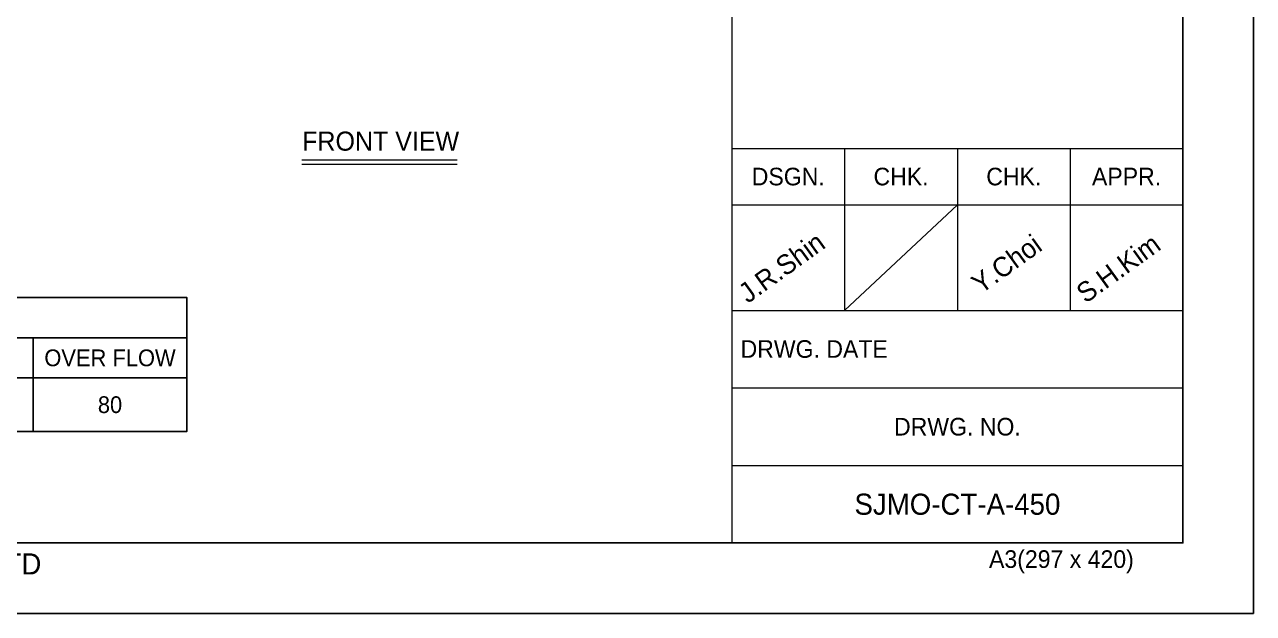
# Model space of a CAD drawing. Header units: millimetres. Extents: x -662582 to 33115, y -140469 to 24125.
# Drawn here: x 20259 to 33115, y 2228 to 8389 of the extents above; entities that cross this region are included whole.
import ezdxf
from ezdxf.enums import TextEntityAlignment as Align

# ---------------------------------------------------------------- set-up
doc = ezdxf.new("R2010")
doc.units = ezdxf.units.MM
for name, color, linetype in [('냉각탑_box', 1, 'Continuous'), ('냉각탑_form', 1, 'Continuous'), ('냉각탑_text', 3, 'Continuous')]:
    doc.layers.add(name, color=color, linetype=linetype)
doc.styles.add('돋움', font='Dotum.ttf')

msp = doc.modelspace()

# ---------------------------------------------------------------- linework, layer by layer
at = {"layer": 'Defpoints'}
msp.add_lwpolyline([(2148.9, 24125), (33114.7, 24125), (33114.7, 2227.8), (2148.9, 2227.8)], close=True, dxfattribs=at)
at = {"layer": '냉각탑_box', "lineweight": 20}
for p, q in [((23160.9, 6974.7), (24784.2, 6974.7)), ((23160.9, 6928), (24784.2, 6928))]:
    msp.add_line(p, q, dxfattribs=at)
at = {"layer": '냉각탑_box'}
for p, q in [((16568, 5112.1), (21958, 5112.1)), ((20348, 5112.1), (20348, 4132.1)), ((6908, 4692.1), (21958, 4692.1))]:
    msp.add_line(p, q, dxfattribs=at)
msp.add_lwpolyline([(6908, 5532.1), (21958, 5532.1), (21958, 4132.1), (6908, 4132.1)], close=True, dxfattribs=at)
at = {"layer": '냉각탑_form', "lineweight": 20}
for p, q in [((27658.8, 15978.1), (27658.8, 2965.1)), ((27658.8, 7093.9), (32377.4, 7093.9)), ((28838.5, 7093.9), (28838.5, 5398.1)), ((30018.1, 7093.9), (30018.1, 5398.1)), ((31197.8, 7093.9), (31197.8, 5398.1)), ((27658.8, 6504), (32377.4, 6504)), ((30018.1, 6504), (28838.5, 5398.1)), ((27658.8, 5398.1), (32377.4, 5398.1)), ((27658.8, 4587.1), (32377.4, 4587.1)), ((27658.8, 3776.1), (32377.4, 3776.1))]:
    msp.add_line(p, q, dxfattribs=at)
at = {"layer": '냉각탑_form'}
msp.add_lwpolyline([(2886.2, 23387.7), (2886.2, 2965.1), (32377.4, 2965.1), (32377.4, 23387.7)], close=True, dxfattribs=at)

# ---------------------------------------------------------------- texts
at = {"layer": '냉각탑_form', "lineweight": 20, "style": '돋움'}
for s, p in [('DSGN.', (28248.6, 6798.9)), ('CHK.', (29428.3, 6798.9)), ('CHK.', (30607.9, 6798.9)), ('APPR.', (31787.6, 6798.9)), ('DRWG. NO.', (30018.1, 4181.6))]:
    msp.add_text(s, height=184.32, dxfattribs=at).set_placement(p, align=Align.MIDDLE_CENTER)
for s, height, p in [('DRWG. DATE', 184.32, (27749.6, 4902.5)), ('SUNG JI AIR-CONDITIONING TECHNOLOGY CO. LTD', 221.184, (13168.4, 2635.3)), ('A3(297 x 420)', 184.32, (30348.8, 2704.3))]:
    msp.add_text(s, height=height, dxfattribs=at).set_placement(p)
at = {"layer": '냉각탑_text', "lineweight": 20, "style": '돋움'}
for s, height, p in [('FRONT VIEW', 199.97, (23984.4, 7169.4)), ('SJMO-CT-A-450', 221.184, (30018.1, 3370.6))]:
    msp.add_text(s, height=height, dxfattribs=at).set_placement(p, align=Align.MIDDLE_CENTER)
for s, p in [('J.R.Shin', (27825.5, 5465.6)), ('Y.Choi', (30263.6, 5564)), ('S.H.Kim', (31360, 5465.6))]:
    msp.add_text(s, height=206.44, rotation=35.81856, dxfattribs=at).set_placement(p)
at = {"layer": '냉각탑_text', "style": '돋움'}
for s, p in [('OVER FLOW', (21153, 4902.1)), ('80', (21153, 4412.1))]:
    msp.add_text(s, height=175, dxfattribs=at).set_placement(p, align=Align.MIDDLE_CENTER)

doc.saveas('drawing.dxf')
